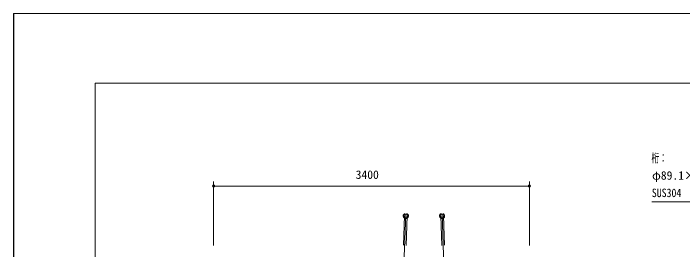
# Model space of a CAD drawing. Units: millimetres, scale not verified. Extents: x 0 to 420, y -14 to 311.
# Drawn here: x 0.2 to 144.3, y 231.6 to 282.6 of the extents above; entities that cross this region are included whole.
import ezdxf
from ezdxf.enums import TextEntityAlignment as Align

# ---------------------------------------------------------------- set-up
doc = ezdxf.new("R2010")
doc.units = ezdxf.units.MM
doc.header["$LTSCALE"] = 0.5
doc.header["$PDMODE"] = 32
doc.header["$PDSIZE"] = 0.25
doc.linetypes.add('USER1', pattern=[19.05, 12.7, -6.35])
doc.linetypes.add('USER3', pattern=[50.8, 31.75, -6.35, 6.35, -6.35])
for name, color, linetype, lineweight in [('DEFPOINTS_3', 7, 'Continuous', 0), ('LY_2', 7, 'Continuous', 0), ('LY_5', 2, 'Continuous', 18), ('LY_6', 7, 'Continuous', 0)]:
    doc.layers.add(name, color=color, linetype=linetype, lineweight=lineweight)
doc.styles.add('ＭＳ ゴシック', font='')
doc.styles.get('ＭＳ ゴシック').set_extended_font_data('MS Gothic')

# ---------------------------------------------------------------- blocks, each defined once
blk = doc.blocks.new('-022-_DOTBLANK')
at = {"color": 7, "linetype": 'Continuous', "lineweight": 0}
blk.add_line((-0.5, 0), (-1, 0), dxfattribs=at)
blk.add_circle((0, 0), 0.5, dxfattribs=at)

msp = doc.modelspace()

# ---------------------------------------------------------------- linework, layer by layer
at = {"layer": 'DEFPOINTS_3'}
for p, q in [((420.2883, 282.5311), (0.2883, 282.5311)), ((0.2883, 282.5311), (0.2883, -14.4689))]:
    msp.add_line(p, q, dxfattribs=at)
at = {"layer": 'LY_2'}
for p, q in [((17.7883, 267.5311), (17.7883, 0.5311)), ((402.7883, 267.5311), (17.7883, 267.5311))]:
    msp.add_line(p, q, dxfattribs=at)
at = {"layer": 'LY_5', "color": 7, "lineweight": 0}
for p, q in [((420.3046, 282.5689), (0.1954, 282.5689)), ((0.1954, 282.5689), (0.1954, -14.4258))]:
    msp.add_line(p, q, dxfattribs=at)
at = {"layer": 'LY_5', "color": 7, "linetype": 'USER3', "lineweight": 0}
for p, q in [((84.7034, 239.2792), (83.2883, 201.8811)), ((92.4732, 239.2792), (93.8883, 201.8811))]:
    msp.add_line(p, q, dxfattribs=at)
at = {"layer": 'LY_5', "color": 7, "linetype": 'USER1', "lineweight": 0}
for p, q in [((84.4085, 238.8907), (83.0085, 201.8917)), ((84.9681, 238.8695), (83.5681, 201.8705)), ((92.2085, 238.8695), (93.6085, 201.8705)), ((92.7681, 238.8907), (94.1681, 201.8917))]:
    msp.add_line(p, q, dxfattribs=at)
at = {"layer": 'LY_5', "color": 7, "lineweight": 0}
for centre, radius, start, end in [((84.6883, 238.8801), 0.56, 104.56426, 75.43574), ((84.6883, 238.8801), 0.4, 108.67646, 71.32354), ((92.4883, 238.8801), 0.56, 104.56426, 75.43574), ((92.4883, 238.8801), 0.4, 108.67646, 71.32354)]:
    msp.add_arc(centre, radius, start, end, dxfattribs=at)
at = {"layer": 'LY_6'}
for p, q in [((43.2883, 232.5311), (43.2883, 246.3145)), ((43.2883, 245.3145), (111.2883, 245.3145)), ((111.2883, 232.5311), (111.2883, 246.3145)), ((137.6686, 241.8895), (154.064, 241.8895))]:
    msp.add_line(p, q, dxfattribs=at)
msp.add_point((111.2883, 245.3145), dxfattribs=at)

# ---------------------------------------------------------------- block references
at = {"layer": 'LY_6', "xscale": 0.5, "yscale": 0.5, "rotation": 180}
msp.add_blockref('-022-_DOTBLANK', (43.2883, 245.3145), dxfattribs=at)
at = {"layer": 'LY_6', "xscale": 0.5, "yscale": 0.5}
msp.add_blockref('-022-_DOTBLANK', (111.2883, 245.3145), dxfattribs=at)

# ---------------------------------------------------------------- texts
at = {"layer": 'LY_6', "style": 'ＭＳ ゴシック'}
for s, width, p in [('桁：', 0.65, (137.5733, 249.8895)), ('SUS304', 0.85, (137.6389, 242.3895))]:
    msp.add_text(s, height=1.833, dxfattribs=dict(at, width=width)).set_placement(p, align=Align.BOTTOM_LEFT)
for s, p in [('3400', (73.8862, 246.3145)), ('φ89.1×3.0', (137.6959, 246.1395))]:
    msp.add_text(s, height=1.833, dxfattribs=at).set_placement(p, align=Align.BOTTOM_LEFT)

doc.saveas('drawing.dxf')
